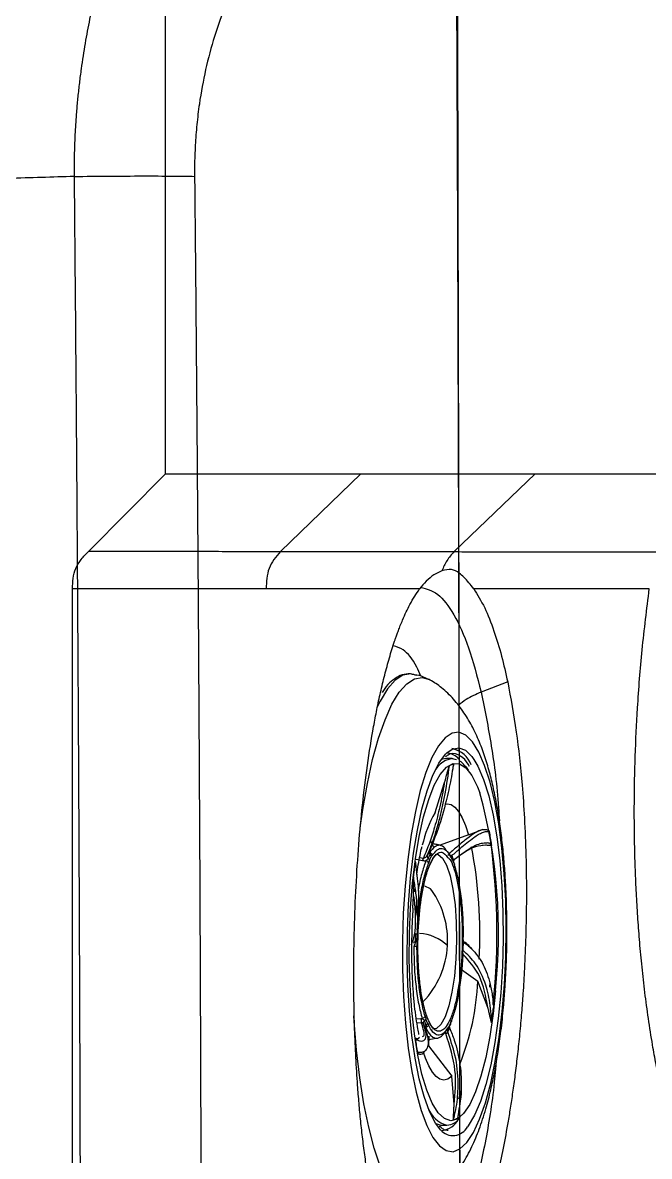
# Model space of a CAD drawing. Header units: inches. Extents: x 2 to 87, y 6 to 129.
# Drawn here: x 9.106 to 11.448, y 42.189 to 46.425 of the extents above; entities that cross this region are included whole.
import ezdxf

# ---------------------------------------------------------------- set-up
doc = ezdxf.new("R2010")
doc.units = ezdxf.units.IN
doc.header["$MEASUREMENT"] = 0
doc.layers.add('1', color=4, linetype='Continuous')

# ---------------------------------------------------------------- blocks, each defined once
blk = doc.blocks.new('2020 HS PILLOW')
at = {"layer": '1', "color": 2}
for points, knots in [([(5.8034, -0.0127), (5.5758, -0.0117), (5.1207, -0.0097), (4.4379, -0.0073), (3.7551, -0.0052), (3.0724, -0.0034), (2.3896, -0.0021), (1.7069, -0.001), (1.0241, -0.0003), (0.3414, 0), (-0.3414, 0), (-1.0241, -0.0003), (-1.7069, -0.001), (-2.3896, -0.0021), (-3.0724, -0.0034), (-3.7551, -0.0052), (-4.4379, -0.0073), (-5.1207, -0.0097), (-5.5758, -0.0117), (-5.8034, -0.0127)], [0, 0, 0, 0, 0.058824, 0.117648, 0.176472, 0.235295, 0.294119, 0.352942, 0.411765, 0.470588, 0.529412, 0.588235, 0.647058, 0.705881, 0.764705, 0.823528, 0.882352, 0.941176, 1, 1, 1, 1]), ([(5.8027, -0.0093), (4.0523, -0.005), (0.1838, 0.0045), (-3.6846, -0.0044), (-5.8027, -0.0093)], [0, 0, 0, 0, 0.452479, 1, 1, 1, 1]), ([(-6.0368, -0.7096), (-6.0328, -0.7129), (-6.0248, -0.7196), (-6.0123, -0.7295), (-5.9996, -0.7392), (-5.9866, -0.7488), (-5.9733, -0.7582), (-5.9597, -0.7675), (-5.9458, -0.7766), (-5.9315, -0.7856), (-5.917, -0.7945), (-5.9022, -0.8032), (-5.8871, -0.8118), (-5.8717, -0.8202), (-5.8277, -0.8433), (-5.7511, -0.8785), (-5.6348, -0.9199), (-5.5113, -0.9529), (-5.412, -0.9712), (-5.3425, -0.9804), (-5.304, -0.9847), (-5.2654, -0.9881), (-5.2268, -0.9906), (-5.1881, -0.9923), (-5.1493, -0.9932), (-5.1234, -0.993), (-5.1105, -0.9929)], [0, 0, 0, 0, 0.019849, 0.039658, 0.059434, 0.079184, 0.098913, 0.118627, 0.138334, 0.158039, 0.177748, 0.197468, 0.217205, 0.236965, 0.256754, 0.383221, 0.508368, 0.63284, 0.755204, 0.790767, 0.826041, 0.861081, 0.895941, 0.930676, 0.965344, 1, 1, 1, 1]), ([(-5.1105, -0.9929), (-5.0125, -0.992), (-4.8162, -0.9901), (-4.5213, -0.9874), (-4.2256, -0.9849), (-3.929, -0.9826), (-3.6317, -0.9804), (-3.3335, -0.9784), (-3.0345, -0.9766), (-2.7347, -0.9749), (-2.4341, -0.9734), (-2.1327, -0.9721), (-1.8304, -0.9709), (-1.5274, -0.9699), (-1.2235, -0.9691), (-0.9188, -0.9685), (-0.6132, -0.968), (-0.3069, -0.9677), (0.0908, -0.9676), (0.5785, -0.9679), (1.1551, -0.9689), (1.7288, -0.9705), (2.2996, -0.9727), (2.8674, -0.9755), (3.4323, -0.979), (3.9943, -0.983), (4.5534, -0.9876), (4.9251, -0.9912), (5.1105, -0.9929)], [0, 0, 0, 0, 0.028776, 0.057631, 0.086566, 0.11558, 0.144673, 0.173846, 0.203098, 0.232429, 0.26184, 0.291331, 0.320902, 0.350552, 0.380282, 0.410091, 0.439981, 0.46995, 0.5, 0.556693, 0.613101, 0.669223, 0.725062, 0.780616, 0.835887, 0.890874, 0.945579, 1, 1, 1, 1]), ([(-5.1101, -1.4421), (-5.1106, -1.4005), (-5.1111, -1.3571), (-5.1117, -1.2706), (-5.1118, -1.2277), (-5.1119, -1.1472), (-5.1118, -1.1098), (-5.1113, -1.0441), (-5.111, -1.0158), (-5.1105, -0.9929)], [0, 0, 0, 0, 0.25, 0.25, 0.5, 0.5, 0.75, 0.75, 1, 1, 1, 1]), ([(-5.1101, -1.442), (-5.118, -1.4421), (-5.1338, -1.4422), (-5.1576, -1.4422), (-5.1816, -1.4419), (-5.2059, -1.4413), (-5.2304, -1.4405), (-5.2552, -1.4395), (-5.2801, -1.4383), (-5.3053, -1.4367), (-5.3306, -1.435), (-5.3561, -1.433), (-5.3819, -1.4308), (-5.4077, -1.4283), (-5.4337, -1.4255), (-5.4598, -1.4225), (-5.4861, -1.4193), (-5.5358, -1.4127), (-5.6072, -1.4018), (-5.6976, -1.3846), (-5.7829, -1.365), (-5.848, -1.3469), (-5.8957, -1.332), (-5.9282, -1.3211), (-5.9607, -1.3096), (-5.9932, -1.2974), (-6.0255, -1.2845), (-6.0576, -1.2709), (-6.0895, -1.2566), (-6.121, -1.2416), (-6.1522, -1.2259), (-6.1828, -1.2095), (-6.2129, -1.1925), (-6.2423, -1.1747), (-6.271, -1.1563), (-6.299, -1.1372), (-6.326, -1.1173), (-6.3522, -1.0969), (-6.3687, -1.0828), (-6.3769, -1.0757)], [0, 0, 0, 0, 0.015046, 0.030262, 0.045649, 0.061207, 0.076938, 0.092841, 0.108917, 0.125166, 0.141587, 0.158181, 0.174947, 0.191885, 0.208994, 0.226272, 0.243719, 0.261334, 0.325871, 0.38892, 0.450368, 0.510128, 0.535099, 0.560601, 0.586626, 0.613167, 0.640216, 0.667762, 0.695796, 0.724306, 0.75328, 0.782703, 0.812563, 0.842844, 0.873531, 0.904607, 0.936056, 0.967859, 1, 1, 1, 1]), ([(5.1101, -1.4421), (5.0128, -1.4412), (4.8181, -1.4394), (4.5261, -1.4369), (4.2341, -1.4345), (3.9421, -1.4324), (3.6501, -1.4303), (3.3581, -1.4285), (3.0661, -1.4267), (2.7741, -1.4252), (2.4821, -1.4238), (2.1901, -1.4225), (1.8981, -1.4214), (1.606, -1.4205), (1.314, -1.4197), (1.022, -1.4191), (0.73, -1.4186), (0.438, -1.4183), (0.146, -1.4182), (-0.146, -1.4182), (-0.438, -1.4183), (-0.73, -1.4186), (-1.022, -1.4191), (-1.314, -1.4197), (-1.606, -1.4205), (-1.8981, -1.4214), (-2.1901, -1.4225), (-2.4821, -1.4238), (-2.7741, -1.4252), (-3.0661, -1.4267), (-3.3581, -1.4285), (-3.6501, -1.4303), (-3.9421, -1.4324), (-4.2341, -1.4345), (-4.5261, -1.4369), (-4.8181, -1.4394), (-5.0128, -1.4412), (-5.1101, -1.4421)], [0, 0, 0, 0, 0.028576, 0.05715, 0.085725, 0.114298, 0.142871, 0.171443, 0.200015, 0.228587, 0.257158, 0.285728, 0.314298, 0.342868, 0.371438, 0.400008, 0.428577, 0.457146, 0.485715, 0.514285, 0.542854, 0.571423, 0.599992, 0.628562, 0.657132, 0.685702, 0.714272, 0.742842, 0.771413, 0.799985, 0.828557, 0.857129, 0.885702, 0.914275, 0.94285, 0.971424, 1, 1, 1, 1]), ([(-5.1101, -1.4421), (-5.1088, -1.4831), (-5.1062, -1.5652), (-5.1025, -1.6883), (-5.0991, -1.8115), (-5.0958, -1.9347), (-5.0928, -2.0579), (-5.0899, -2.1812), (-5.0873, -2.3045), (-5.0849, -2.4279), (-5.0826, -2.5513), (-5.0806, -2.6747), (-5.0788, -2.7982), (-5.0772, -2.9217), (-5.0759, -3.0452), (-5.0747, -3.1687), (-5.0737, -3.2923), (-5.073, -3.4159), (-5.0724, -3.5395), (-5.0721, -3.6631), (-5.072, -3.7867), (-5.0721, -3.9103), (-5.0724, -4.034), (-5.0729, -4.1577), (-5.0736, -4.2813), (-5.0745, -4.405), (-5.0756, -4.5287), (-5.0765, -4.6111), (-5.077, -4.6524)], [0, 0, 0, 0, 0.038206, 0.076434, 0.114683, 0.152953, 0.191244, 0.229555, 0.267888, 0.306241, 0.344615, 0.383009, 0.421424, 0.459859, 0.498313, 0.536788, 0.575283, 0.613797, 0.652331, 0.690885, 0.729458, 0.76805, 0.806661, 0.845291, 0.883941, 0.922608, 0.961295, 1, 1, 1, 1])]:
    blk.add_open_spline(points, degree=3, knots=knots, dxfattribs=at)
blk = doc.blocks.new('2026 STRIDE')
at = {"layer": '1', "color": 3}
for p, q in [((7.3076, 23.6297), (7.3076, 27.7681)), ((7.0205, 23.3408), (7.3076, 23.6297)), ((7.3076, 23.6297), (7.3398, 23.6297)), ((7.3398, 23.6297), (7.341, 23.6297)), ((7.7363, 23.3397), (8.0375, 23.6297)), ((8.6894, 23.6297), (8.386, 23.3388)), ((6.9581, 16.0595), (6.9599, 23.1998)), ((8.5862, 22.8519), (8.4871, 22.8138)), ((8.377, 22.585), (8.3807, 22.5851)), ((8.3781, 22.5655), (8.358, 22.5658)), ((8.388, 22.5623), (8.378, 22.5655)), ((8.3781, 22.5655), (8.3949, 22.5618)), ((8.3151, 22.3638), (8.3493, 22.4724)), ((8.44, 22.28), (8.4915, 22.3)), ((8.309, 22.2363), (8.2995, 22.2569)), ((8.44, 22.28), (8.3342, 22.2421)), ((8.5036, 22.2423), (8.4909, 22.2409)), ((8.2851, 22.2008), (8.2833, 22.1999)), ((8.2902, 22.2153), (8.2946, 22.2137)), ((8.294, 22.1855), (8.3006, 22.1992)), ((8.2946, 22.2138), (8.296, 22.2072)), ((8.3044, 22.203), (8.3006, 22.1992)), ((8.3741, 22.1981), (8.3697, 22.2017)), ((8.2441, 22.1891), (8.268, 22.1849)), ((8.2571, 22.1962), (8.2711, 22.1938)), ((8.294, 22.1855), (8.2906, 22.1745)), ((8.3808, 22.1887), (8.3759, 22.1972)), ((8.3759, 22.1969), (8.3762, 22.1966)), ((8.3809, 22.1854), (8.377, 22.1913)), ((8.3867, 22.1734), (8.3805, 22.1899)), ((8.3809, 22.1854), (8.3869, 22.1696)), ((8.3831, 22.1829), (8.3847, 22.1848)), ((8.3894, 22.1586), (8.3869, 22.1696)), ((8.2316, 22.0062), (8.2346, 22.0528)), ((8.2465, 21.8811), (8.2472, 21.9106)), ((8.2484, 21.9254), (8.2472, 21.9106)), ((8.2353, 21.8813), (8.2339, 21.8762)), ((8.2465, 21.8811), (8.247, 21.8641)), ((8.4197, 21.8514), (8.4204, 21.8809)), ((8.4204, 21.8809), (8.4199, 21.8979)), ((8.4185, 21.8366), (8.4197, 21.8514)), ((8.4141, 21.7769), (8.4743, 21.7343)), ((8.5122, 21.6354), (8.4743, 21.7343)), ((8.5191, 21.7114), (8.5203, 21.7288)), ((8.2443, 21.5933), (8.2617, 21.5944)), ((8.2633, 21.578), (8.2469, 21.577)), ((8.2617, 21.5944), (8.2668, 21.5944)), ((8.27, 21.5766), (8.2705, 21.5794)), ((8.2774, 21.6034), (8.2799, 21.5924)), ((8.2859, 21.5766), (8.2799, 21.5924)), ((8.2859, 21.5766), (8.2898, 21.5706)), ((8.3625, 21.559), (8.3662, 21.5628)), ((8.3654, 21.5578), (8.3723, 21.5722)), ((8.3728, 21.5765), (8.3662, 21.5628)), ((8.3728, 21.5765), (8.3763, 21.5875)), ((8.2506, 21.5184), (8.2549, 21.5206)), ((8.252, 21.52), (8.2565, 21.5251)), ((8.2913, 21.5278), (8.29, 21.4924)), ((8.2903, 21.5156), (8.3266, 21.5216)), ((8.3667, 21.5491), (8.3642, 21.5556)), ((8.29, 21.4924), (8.377, 21.3787)), ((8.3857, 21.2732), (8.377, 21.3787)), ((8.4123, 21.3258), (8.4025, 21.2924)), ((8.3387, 21.1958), (8.3588, 21.1955)), ((8.3639, 21.1759), (8.3609, 21.1758))]:
    blk.add_line(p, q, dxfattribs=at)
at = {"layer": '1', "color": 3, "flags": 128}
for points in [[(8.2271, 22.8813), (8.2238, 22.8817), (8.1944, 22.877), (8.1653, 22.8583), (8.1367, 22.826), (8.1091, 22.7804), (8.0988, 22.7594)], [(8.0346, 22.3066), (8.0444, 22.3751), (8.0616, 22.4727), (8.0814, 22.562), (8.1036, 22.6417), (8.1278, 22.7108), (8.1537, 22.7683), (8.181, 22.8133), (8.2092, 22.8452), (8.238, 22.8637), (8.267, 22.8683), (8.2929, 22.8606)], [(8.2123, 22.189), (8.2024, 22.0902), (8.1958, 21.9876), (8.1926, 21.8832), (8.1928, 21.7786), (8.1965, 21.6759), (8.2036, 21.5769), (8.214, 21.4832), (8.2274, 21.3967), (8.2437, 21.3187), (8.2625, 21.2508), (8.2835, 21.1941), (8.3064, 21.1497), (8.3307, 21.1183), (8.356, 21.1005), (8.3818, 21.0966), (8.4078, 21.1067), (8.4333, 21.1306), (8.458, 21.1679), (8.4814, 21.2179), (8.5032, 21.2797), (8.5228, 21.3522), (8.54, 21.4341), (8.5545, 21.524), (8.566, 21.6203), (8.5742, 21.7212), (8.5792, 21.825), (8.5806, 21.9297), (8.5787, 22.0335), (8.5732, 22.1346), (8.5645, 22.2312), (8.5526, 22.3215), (8.5377, 22.404), (8.5201, 22.477), (8.5001, 22.5395), (8.4781, 22.5901), (8.4545, 22.6282), (8.4296, 22.6528), (8.404, 22.6637), (8.3781, 22.6606), (8.3523, 22.6435), (8.3271, 22.6129), (8.303, 22.5692), (8.2804, 22.5131), (8.2596, 22.4458), (8.2412, 22.3684), (8.2253, 22.2823), (8.2123, 22.189)], [(8.3356, 21.1778), (8.316, 21.2037), (8.2939, 21.2468), (8.2737, 21.3022), (8.2558, 21.3689), (8.2404, 21.4455), (8.228, 21.5306), (8.2187, 21.6225), (8.2127, 21.7194), (8.2102, 21.8194), (8.2112, 21.9206), (8.2157, 22.021), (8.2235, 22.1187), (8.2346, 22.2117), (8.2487, 22.2983), (8.2656, 22.3768), (8.2848, 22.4456), (8.3062, 22.5033), (8.3291, 22.549), (8.3532, 22.5816), (8.3593, 22.5875)], [(8.3593, 22.5875), (8.3781, 22.6006), (8.4032, 22.6056), (8.428, 22.5964), (8.452, 22.5733), (8.46, 22.5623)], [(8.378, 22.6046), (8.3822, 22.6038), (8.3983, 22.5972)], [(8.5402, 21.6974), (8.5316, 21.6134), (8.5193, 21.5271), (8.504, 21.4483), (8.4862, 21.3787), (8.4662, 21.3197), (8.4444, 21.2728), (8.4213, 21.2388), (8.3975, 21.2184), (8.3733, 21.2122), (8.3494, 21.2202), (8.3262, 21.2422), (8.3042, 21.2779), (8.2839, 21.3264), (8.2657, 21.3867), (8.2501, 21.4575), (8.2373, 21.5374), (8.2276, 21.6245), (8.2212, 21.7171), (8.2183, 21.8132), (8.2189, 21.9107), (8.2231, 22.0076), (8.2306, 22.1017), (8.2415, 22.1911), (8.2553, 22.2739), (8.2719, 22.3483), (8.2909, 22.4128), (8.3118, 22.4659), (8.3343, 22.5065), (8.3578, 22.5337), (8.3819, 22.5471), (8.406, 22.5462), (8.4296, 22.5311), (8.4523, 22.5022), (8.4735, 22.46), (8.4823, 22.4373)], [(8.358, 22.5658), (8.343, 22.5633), (8.3365, 22.5606)], [(8.46, 22.5623), (8.4749, 22.5367), (8.4961, 22.4873), (8.5152, 22.4261), (8.5319, 22.3543), (8.5459, 22.2733), (8.5568, 22.1846), (8.5644, 22.09), (8.5686, 21.9913), (8.5694, 21.8904), (8.5667, 21.7894), (8.5605, 21.6901), (8.551, 21.5945)], [(8.3508, 22.3955), (8.3599, 22.397), (8.3745, 22.3939), (8.3889, 22.3839), (8.4029, 22.3673), (8.4161, 22.3442), (8.4286, 22.315), (8.44, 22.28)], [(8.3151, 22.2082), (8.326, 22.2072), (8.3424, 22.1939), (8.3576, 22.1669), (8.3709, 22.1275), (8.3817, 22.0773), (8.3896, 22.0186), (8.3942, 21.9538), (8.3953, 21.8859), (8.3929, 21.8177), (8.387, 21.7524), (8.378, 21.6927), (8.3662, 21.6412), (8.3521, 21.6002), (8.3363, 21.5715), (8.3196, 21.5563), (8.3057, 21.5545)], [(8.3031, 22.073), (8.2971, 22.0787), (8.276, 22.089)], [(8.2664, 20.9034), (8.2458, 20.8966), (8.217, 20.8989), (8.1886, 20.915), (8.161, 20.9447), (8.1347, 20.9875), (8.1099, 21.0429), (8.0872, 21.11), (8.0667, 21.188), (8.0488, 21.2758), (8.0336, 21.372), (8.0215, 21.4754), (8.0126, 21.5846), (8.0114, 21.6047)], [(8.551, 21.5945), (8.5384, 21.5044), (8.5229, 21.4217), (8.5047, 21.3479), (8.4844, 21.2845), (8.4622, 21.2327), (8.4386, 21.1934), (8.4359, 21.1898)], [(8.2796, 21.5605), (8.2882, 21.5445), (8.2973, 21.5325), (8.3067, 21.5246), (8.3163, 21.5209), (8.325, 21.5212)], [(8.377, 21.3787), (8.3624, 21.3682), (8.3476, 21.3644), (8.333, 21.3675), (8.3186, 21.3775), (8.3047, 21.3941), (8.2914, 21.4172), (8.279, 21.4464), (8.2718, 21.4673)], [(8.3174, 21.2016), (8.3367, 21.1959), (8.3387, 21.1958)]]:
    blk.add_lwpolyline(points, dxfattribs=at)
at = {"layer": '1', "color": 3}
for centre, radius, start, end in [((8.3571, 22.5243), 0.0613, 40.3595, 85.3432), ((8.3662, 22.502), 0.0844, 23.6991, 80.0798), ((8.3638, 22.5109), 0.0916, 20.2944, 79.2539), ((8.3926, 22.476), 0.0906, 99.2171, 162.3276), ((8.3947, 22.4946), 0.0513, 102.8146, 120.8909), ((6.56, 21.9147), 1.992, 353.739, 15.2094), ((8.678, 22.1511), 0.4207, 149.6212, 167.6053), ((5.9797, 21.9122), 2.5662, 354.0715, 8.619), ((7.0437, 22.0249), 1.4985, 8.3898, 10.2911), ((8.4735, 22.1209), 0.2052, 151.7937, 156.2905), ((8.4711, 22.1133), 0.1987, 151.7937, 156.2905), ((8.1164, 22.0954), 0.2826, 18.8003, 22.4316), ((6.7708, 21.911), 1.7114, 356.8026, 10.9568), ((10.3034, 21.8957), 2.0825, 172.1154, 173.6419), ((8.0317, 21.8852), 0.33, 356.7741, 34.6745), ((9.6939, 21.8618), 1.4536, 178.0464, 179.2392), ((8.2453, 21.7439), 0.1688, 46.6466, 86.278), ((8.0317, 21.8852), 0.33, 316.3035, 356.7741), ((7.5483, 21.772), 0.9268, 337.8936, 357.6683), ((6.4634, 21.8649), 2.0825, 352.1154, 353.6421), ((8.5382, 21.6667), 0.2826, 198.7996, 202.4319), ((8.5338, 21.6734), 0.2737, 198.7996, 202.4319), ((8.3088, 21.5685), 0.05, 288.9594, 336.4164), ((8.1812, 21.6413), 0.2052, 331.7938, 336.2904), ((8.205, 21.6401), 0.1797, 331.683, 333.7957), ((9.7232, 21.7357), 1.4985, 188.3898, 190.2909), ((8.3862, 21.2959), 0.104, 200.5039, 254.718), ((8.3555, 21.2581), 0.0627, 272.9504, 327.1556), ((8.3816, 21.2181), 0.0612, 221.1469, 332.472), ((8.3308, 21.2568), 0.0815, 278.009, 331.2374), ((8.3722, 21.266), 0.0513, 282.8146, 300.8909)]:
    blk.add_arc(centre, radius, start, end, dxfattribs=at)
for points, knots in [([(7.341, 23.6297), (7.4275, 23.6297), (7.6007, 23.6297), (7.8225, 23.6297), (7.9659, 23.6297), (8.0375, 23.6297)], [0, 0, 0, 0, 0.333302, 0.666661, 1, 1, 1, 1]), ([(8.0375, 23.6297), (8.1048, 23.6297), (8.2394, 23.6297), (8.4516, 23.6297), (8.6101, 23.6297), (8.6894, 23.6297)], [0, 0, 0, 0, 0.333331, 0.666662, 1, 1, 1, 1]), ([(8.6894, 23.6297), (8.7569, 23.6297), (8.8918, 23.6297), (9.1163, 23.6297), (9.2837, 23.6297), (9.3674, 23.6297)], [0, 0, 0, 0, 0.333334, 0.666671, 1, 1, 1, 1]), ([(6.9599, 23.1998), (6.9599, 23.2129), (6.9599, 23.2389), (6.9698, 23.2777), (6.9917, 23.3118), (7.0106, 23.3309), (7.0205, 23.3408)], [0, 0, 0, 0, 0.240874, 0.479137, 0.729913, 1, 1, 1, 1]), ([(7.0205, 23.3408), (7.1113, 23.3406), (7.2928, 23.3404), (7.5204, 23.34), (7.6643, 23.3398), (7.7363, 23.3397)], [0, 0, 0, 0, 0.333322, 0.666658, 1, 1, 1, 1]), ([(7.7363, 23.3397), (7.7197, 23.3194), (7.6866, 23.2789), (7.6842, 23.2262), (7.683, 23.1998)], [0, 0, 0, 0, 0.4999876, 1, 1, 1, 1]), ([(7.7363, 23.3397), (7.8039, 23.3395), (7.939, 23.3393), (8.1498, 23.339), (8.3073, 23.3389), (8.386, 23.3388)], [0, 0, 0, 0, 0.333336, 0.66667, 1, 1, 1, 1]), ([(8.386, 23.3388), (8.3763, 23.328), (8.3573, 23.3066), (8.346, 23.2801), (8.3403, 23.2671)], [0, 0, 0, 0, 0.506822, 1, 1, 1, 1]), ([(8.386, 23.3388), (8.4622, 23.3387), (8.6145, 23.3386), (8.8723, 23.3384), (9.0685, 23.3383), (9.1665, 23.3382)], [0, 0, 0, 0, 0.333337, 0.66667, 1, 1, 1, 1]), ([(8.3403, 23.2671), (8.3304, 23.2627), (8.3104, 23.2537), (8.2817, 23.2305), (8.2651, 23.2098), (8.2571, 23.1999)], [0, 0, 0, 0, 0.338153, 0.683707, 1, 1, 1, 1]), ([(8.4591, 23.2), (8.453, 23.2079), (8.4405, 23.2244), (8.4226, 23.2439), (8.4017, 23.2627), (8.3768, 23.2754), (8.3525, 23.2699), (8.3403, 23.2671)], [0, 0, 0, 0, 0.150604, 0.313914, 0.474862, 0.736688, 1, 1, 1, 1]), ([(7.683, 23.1998), (7.6105, 23.1998), (7.4655, 23.1998), (7.2359, 23.1998), (7.0519, 23.1998), (6.9599, 23.1998)], [0, 0, 0, 0, 0.333342, 0.666678, 1, 1, 1, 1]), ([(8.2571, 23.1999), (8.1556, 23.1999), (7.9528, 23.1999), (7.7729, 23.1999), (7.683, 23.1998)], [0, 0, 0, 0, 0.499994, 1, 1, 1, 1]), ([(8.5862, 22.8519), (8.5976, 22.7913), (8.6197, 22.6738), (8.6385, 22.4966), (8.6494, 22.3397), (8.6551, 22.1985), (8.6568, 22.0499), (8.6544, 21.9085), (8.6495, 21.7889), (8.6439, 21.6945), (8.6377, 21.6129), (8.631, 21.5376), (8.6231, 21.4621), (8.6147, 21.3919), (8.606, 21.327), (8.5971, 21.2671), (8.5852, 21.194), (8.5697, 21.1096), (8.5499, 21.0167), (8.5292, 20.9326), (8.5061, 20.851), (8.4804, 20.7732), (8.452, 20.7012), (8.4228, 20.6409), (8.3913, 20.5891), (8.3574, 20.5483), (8.3208, 20.5219), (8.289, 20.5147), (8.2619, 20.5197), (8.2394, 20.5312), (8.2162, 20.5514), (8.198, 20.5745), (8.1842, 20.5961), (8.1741, 20.6137), (8.1623, 20.6371), (8.1489, 20.6675), (8.1341, 20.7063), (8.1188, 20.7534), (8.1041, 20.806), (8.0911, 20.8602), (8.08, 20.9129), (8.0706, 20.9629), (8.0616, 21.0167), (8.0528, 21.0759), (8.0443, 21.1424), (8.0368, 21.2095), (8.0305, 21.2767), (8.0242, 21.3559), (8.0184, 21.4483), (8.0138, 21.5548), (8.0112, 21.6622), (8.0104, 21.787), (8.0124, 21.9295), (8.0188, 22.0885), (8.029, 22.2436), (8.0431, 22.3951), (8.0615, 22.5435), (8.0802, 22.661), (8.0972, 22.7503), (8.111, 22.8147), (8.1266, 22.8795), (8.1441, 22.9437), (8.1579, 22.9878), (8.1674, 23.0154), (8.1721, 23.0288), (8.1781, 23.045), (8.1852, 23.0636), (8.1993, 23.0979), (8.2229, 23.1489), (8.2448, 23.1816), (8.2571, 23.1999)], [0, 0, 0, 0, 0.033923, 0.065826, 0.084522, 0.105119, 0.127565, 0.147854, 0.164617, 0.177932, 0.187857, 0.199504, 0.210562, 0.221041, 0.230948, 0.240289, 0.249072, 0.265975, 0.28236, 0.298239, 0.313623, 0.332444, 0.351079, 0.369541, 0.387839, 0.409493, 0.431694, 0.454455, 0.467959, 0.482267, 0.497383, 0.51331, 0.518955, 0.526028, 0.534531, 0.544466, 0.555834, 0.56864, 0.581624, 0.593527, 0.604348, 0.614083, 0.62273, 0.63441, 0.64576, 0.656778, 0.667463, 0.677816, 0.693558, 0.709117, 0.724492, 0.739684, 0.762024, 0.78438, 0.806756, 0.828539, 0.851455, 0.875522, 0.886653, 0.898546, 0.911206, 0.924642, 0.938861, 0.941387, 0.944704, 0.948812, 0.953715, 0.959415, 0.977171, 1, 1, 1, 1]), ([(8.2611, 23.2053), (8.2825, 23.2001), (8.3252, 23.1896), (8.3858, 23.1094), (8.4416, 22.9881), (8.472, 22.8719), (8.4871, 22.8138)], [0, 0, 0, 0, 0.25, 0.5, 0.75, 1, 1, 1, 1]), ([(9.1157, 23.2001), (8.9955, 23.2), (8.7552, 23.2), (8.5578, 23.2), (8.4591, 23.2)], [0, 0, 0, 0, 0.499995, 1, 1, 1, 1]), ([(8.4591, 23.2), (8.473, 23.1779), (8.4997, 23.1356), (8.5344, 23.0475), (8.5632, 22.9541), (8.5788, 22.8846), (8.5862, 22.8519)], [0, 0, 0, 0, 0.287622, 0.550631, 0.788328, 1, 1, 1, 1]), ([(11.0108, 23.1993), (11.0116, 23.1687), (11.0133, 23.1072), (11.0136, 23.0133), (11.0122, 22.9177), (11.0088, 22.8203), (11.0034, 22.7215), (10.9965, 22.6275), (10.9882, 22.5382), (10.979, 22.4532), (10.968, 22.3661), (10.9552, 22.2771), (10.943, 22.2015), (10.9319, 22.1391), (10.9227, 22.0898), (10.9127, 22.0388), (10.9017, 21.9863), (10.8898, 21.9323), (10.8769, 21.877), (10.8643, 21.826), (10.8513, 21.7756), (10.8369, 21.722), (10.8182, 21.6564), (10.7949, 21.5797), (10.7647, 21.4871), (10.7293, 21.3877), (10.691, 21.2896), (10.6507, 21.1947), (10.608, 21.1023), (10.5623, 21.0123), (10.5223, 20.9402), (10.4881, 20.8828), (10.4594, 20.8373), (10.4308, 20.7944), (10.4024, 20.7542), (10.3742, 20.7165), (10.3108, 20.6367), (10.2496, 20.5726), (10.1918, 20.5228), (10.1741, 20.5083), (10.1566, 20.4947), (10.1391, 20.4818), (10.1217, 20.4697), (10.094, 20.4516), (10.0559, 20.4295), (10.0076, 20.407), (9.9597, 20.3901), (9.9173, 20.38), (9.8801, 20.3747), (9.848, 20.3727), (9.8161, 20.3733), (9.7844, 20.3765), (9.7529, 20.3825), (9.7217, 20.3911), (9.6903, 20.4026), (9.6588, 20.4171), (9.6269, 20.435), (9.5951, 20.4563), (9.5634, 20.4811), (9.5319, 20.5096), (9.5006, 20.5418), (9.4696, 20.578), (9.4411, 20.6153), (9.4149, 20.6535), (9.3905, 20.6924), (9.3657, 20.7355), (9.3407, 20.7832), (9.3157, 20.8359), (9.2898, 20.8957), (9.2625, 20.9659), (9.2369, 21.04), (9.214, 21.1142), (9.1936, 21.1871), (9.1742, 21.2643), (9.1563, 21.344), (9.141, 21.4206), (9.1262, 21.5032), (9.1121, 21.5927), (9.099, 21.6899), (9.0883, 21.7849), (9.0797, 21.8762), (9.0729, 21.9648), (9.0676, 22.0515), (9.0636, 22.1383), (9.061, 22.225), (9.0596, 22.3115), (9.0594, 22.4274), (9.0622, 22.5752), (9.0715, 22.767), (9.0878, 22.9772), (9.1062, 23.1241), (9.1157, 23.2001)], [0, 0, 0, 0, 0.011168, 0.022498, 0.033986, 0.04563, 0.057429, 0.069378, 0.079271, 0.089462, 0.099947, 0.110722, 0.121785, 0.127642, 0.133743, 0.140086, 0.146669, 0.15349, 0.160548, 0.167841, 0.173182, 0.180228, 0.188965, 0.199378, 0.211448, 0.227463, 0.242039, 0.255197, 0.271464, 0.286831, 0.301314, 0.310494, 0.319505, 0.328349, 0.337028, 0.345543, 0.353896, 0.393897, 0.39901, 0.404094, 0.409149, 0.414175, 0.419173, 0.424142, 0.438103, 0.451992, 0.465812, 0.479567, 0.488997, 0.498457, 0.507949, 0.517474, 0.527033, 0.536626, 0.546256, 0.556312, 0.566543, 0.57695, 0.587536, 0.598301, 0.609247, 0.620376, 0.631689, 0.640799, 0.650347, 0.660335, 0.670764, 0.681637, 0.692955, 0.705898, 0.720656, 0.731879, 0.743078, 0.755791, 0.767696, 0.778789, 0.789067, 0.802657, 0.815663, 0.828083, 0.839912, 0.850831, 0.861637, 0.872331, 0.882912, 0.893379, 0.903732, 0.924773, 0.94633, 0.972257, 1, 1, 1, 1]), ([(8.2611, 22.8735), (8.2561, 22.8852), (8.236, 22.9326), (8.2009, 22.9742), (8.1706, 22.9832), (8.1581, 22.9869)], [0, 0, 0, 0, 0.161516, 0.654741, 1, 1, 1, 1]), ([(8.246, 22.8755), (8.2425, 22.8771), (8.23, 22.8827), (8.2061, 22.8828), (8.1772, 22.8741), (8.1507, 22.855), (8.1306, 22.8345), (8.1197, 22.8179), (8.1164, 22.8128)], [0, 0, 0, 0, 0.078566, 0.28007, 0.491118, 0.703701, 0.909344, 1, 1, 1, 1]), ([(8.2961, 22.858), (8.2856, 22.8637), (8.2647, 22.8748), (8.2401, 22.8785), (8.2279, 22.8803)], [0, 0, 0, 0, 0.508369, 1, 1, 1, 1]), ([(8.583, 21.8775), (8.5832, 21.9129), (8.5835, 21.9626), (8.5816, 22.0349), (8.5791, 22.0951), (8.5745, 22.1649), (8.5681, 22.2351), (8.5597, 22.3051), (8.5493, 22.3732), (8.537, 22.4384), (8.5223, 22.5013), (8.505, 22.5617), (8.4837, 22.6217), (8.4576, 22.6799), (8.4247, 22.7364), (8.3855, 22.7878), (8.3415, 22.8302), (8.3088, 22.8525), (8.2918, 22.8611), (8.2895, 22.8623)], [0, 0, 0, 0, 0.082843, 0.11601, 0.170719, 0.226708, 0.286002, 0.346981, 0.409029, 0.471678, 0.534798, 0.600977, 0.66796, 0.740965, 0.808697, 0.873688, 0.936121, 0.991217, 1, 1, 1, 1]), ([(8.4871, 22.8138), (8.4676, 22.8054), (8.4357, 22.7918), (8.4114, 22.7715), (8.402, 22.7637)], [0, 0, 0, 0, 0.612608, 1, 1, 1, 1]), ([(8.4871, 22.8138), (8.5003, 22.7485), (8.5266, 22.618), (8.5484, 22.4498), (8.554, 22.3499), (8.555, 22.3333)], [0, 0, 0, 0, 0.454764, 0.909528, 1, 1, 1, 1]), ([(8.3537, 22.572), (8.3573, 22.575), (8.3653, 22.5816), (8.3731, 22.5849), (8.3774, 22.5845), (8.3785, 22.5844)], [0, 0, 0, 0, 0.3729214, 0.8304775, 1, 1, 1, 1]), ([(8.2856, 22.2034), (8.2918, 22.2184), (8.3036, 22.2472), (8.319, 22.2938), (8.3321, 22.3403), (8.3435, 22.388), (8.3573, 22.4557), (8.3638, 22.5044), (8.3684, 22.5386)], [0, 0, 0, 0, 0.135552, 0.260798, 0.405842, 0.535564, 0.673856, 1, 1, 1, 1]), ([(8.3833, 22.5446), (8.3832, 22.5439), (8.383, 22.542), (8.3821, 22.5364), (8.3794, 22.5187), (8.372, 22.4765), (8.3559, 22.4025), (8.3303, 22.3091), (8.3044, 22.2463), (8.2927, 22.2178)], [0, 0, 0, 0, 0.007325, 0.019566, 0.058651, 0.192116, 0.441769, 0.746986, 1, 1, 1, 1]), ([(8.3493, 22.4724), (8.3506, 22.4771), (8.3541, 22.4896), (8.3587, 22.5067), (8.3628, 22.5215), (8.3653, 22.5301), (8.3668, 22.5349), (8.3677, 22.5373), (8.3681, 22.5383), (8.3683, 22.5385), (8.3684, 22.5386)], [0, 0, 0, 0, 0.191797, 0.519572, 0.729704, 0.856737, 0.930022, 0.970712, 0.992634, 1, 1, 1, 1]), ([(8.3833, 22.5446), (8.3834, 22.5446), (8.3834, 22.5446), (8.3835, 22.5444), (8.3836, 22.5442), (8.3836, 22.5438), (8.3835, 22.5428), (8.383, 22.5392), (8.3823, 22.5361), (8.3817, 22.5336)], [0, 0, 0, 0, 0.029612, 0.059515, 0.086586, 0.116173, 0.166761, 0.324746, 1, 1, 1, 1]), ([(8.4247, 22.5397), (8.4192, 22.5465), (8.4122, 22.555), (8.4048, 22.5569), (8.4033, 22.5573)], [0, 0, 0, 0, 0.790966, 1, 1, 1, 1]), ([(8.4396, 22.5226), (8.4381, 22.5251), (8.4334, 22.5332), (8.4283, 22.5371), (8.4247, 22.5397)], [0, 0, 0, 0, 0.309245, 1, 1, 1, 1]), ([(8.3493, 22.4724), (8.3441, 22.4436), (8.3346, 22.3905), (8.315, 22.3145), (8.2946, 22.2499), (8.2789, 22.2123), (8.2711, 22.1938)], [0, 0, 0, 0, 0.317509, 0.583481, 0.794833, 1, 1, 1, 1]), ([(8.4915, 22.3), (8.4832, 22.2969), (8.467, 22.2909), (8.4353, 22.268), (8.4024, 22.2406), (8.3779, 22.2195), (8.3667, 22.2098)], [0, 0, 0, 0, 0.288261, 0.560154, 0.797608, 1, 1, 1, 1]), ([(8.3777, 22.2033), (8.3883, 22.2125), (8.4082, 22.2297), (8.4354, 22.2526), (8.4577, 22.2698), (8.477, 22.2824), (8.4904, 22.2894), (8.4972, 22.2909), (8.4994, 22.2914)], [0, 0, 0, 0, 0.196601, 0.368236, 0.579112, 0.732863, 0.910198, 1, 1, 1, 1]), ([(8.4915, 22.3), (8.4934, 22.3002), (8.4986, 22.301), (8.5054, 22.3006), (8.5112, 22.2989), (8.5145, 22.297), (8.5164, 22.2955), (8.5174, 22.2942), (8.5179, 22.2933), (8.518, 22.2927), (8.518, 22.2926)], [0, 0, 0, 0, 0.191801, 0.519634, 0.729787, 0.856818, 0.93009, 0.970764, 0.992671, 1, 1, 1, 1]), ([(8.4994, 22.2914), (8.5018, 22.2922), (8.5091, 22.2944), (8.5144, 22.2933), (8.518, 22.2926)], [0, 0, 0, 0, 0.31611, 1, 1, 1, 1]), ([(8.3329, 22.2414), (8.3264, 22.2409), (8.3134, 22.2401), (8.3009, 22.2225), (8.2946, 22.2137)], [0, 0, 0, 0, 0.5, 1, 1, 1, 1]), ([(8.3368, 22.2405), (8.3307, 22.2421), (8.3199, 22.2449), (8.3089, 22.2464), (8.3041, 22.247)], [0, 0, 0, 0, 0.565024, 1, 1, 1, 1]), ([(8.3588, 22.219), (8.3565, 22.2228), (8.3484, 22.2369), (8.3394, 22.2395), (8.3329, 22.2414)], [0, 0, 0, 0, 0.2779703, 1, 1, 1, 1]), ([(8.5028, 22.2492), (8.4961, 22.249), (8.4785, 22.2483), (8.4396, 22.2267), (8.4013, 22.199), (8.384, 22.1865)], [0, 0, 0, 0, 0.2484379, 0.6593605, 1, 1, 1, 1]), ([(8.5261, 22.2435), (8.5259, 22.2436), (8.5255, 22.244), (8.5241, 22.245), (8.5194, 22.2478), (8.5132, 22.2512), (8.5053, 22.2497), (8.5028, 22.2492)], [0, 0, 0, 0, 0.028475, 0.07606, 0.227999, 0.746838, 1, 1, 1, 1]), ([(8.5261, 22.2435), (8.5261, 22.2434), (8.5261, 22.2432), (8.5261, 22.2428), (8.5261, 22.2425), (8.526, 22.2421), (8.5257, 22.2415), (8.5245, 22.2404), (8.5194, 22.2399), (8.5124, 22.241), (8.5058, 22.242), (8.5036, 22.2423)], [0, 0, 0, 0, 0.0055006, 0.0110552, 0.016084, 0.0215799, 0.030977, 0.0603237, 0.1952739, 0.7306037, 1, 1, 1, 1]), ([(8.2465, 22.133), (8.2483, 22.1451), (8.2521, 22.171), (8.2584, 22.204), (8.2635, 22.227), (8.2657, 22.2354), (8.2662, 22.2371)], [0, 0, 0, 0, 0.283781, 0.609171, 0.923528, 1, 1, 1, 1]), ([(8.2711, 22.1938), (8.2718, 22.1938), (8.2733, 22.1939), (8.2763, 22.1948), (8.2799, 22.1967), (8.2835, 22.1997), (8.2849, 22.2022), (8.2856, 22.2034)], [0, 0, 0, 0, 0.111469, 0.230184, 0.482261, 0.743373, 1, 1, 1, 1]), ([(8.296, 22.2072), (8.2951, 22.208), (8.2935, 22.2095), (8.2922, 22.2125), (8.2919, 22.2154), (8.2924, 22.2171), (8.2927, 22.2178)], [0, 0, 0, 0, 0.2666888, 0.5311147, 0.7787535, 1, 1, 1, 1]), ([(8.3032, 22.1848), (8.3039, 22.1862), (8.307, 22.1923), (8.3121, 22.199), (8.3182, 22.2059), (8.3238, 22.2099), (8.325, 22.2104), (8.3254, 22.2106)], [0, 0, 0, 0, 0.085596, 0.38014, 0.585851, 0.850573, 1, 1, 1, 1]), ([(8.3035, 22.1848), (8.3046, 22.1872), (8.3108, 22.2006), (8.3233, 22.2117), (8.342, 22.2202), (8.3543, 22.2051), (8.3613, 22.1964)], [0, 0, 0, 0, 0.061433, 0.348831, 0.630257, 1, 1, 1, 1]), ([(8.3044, 22.203), (8.3104, 22.2113), (8.3224, 22.2279), (8.3415, 22.2322), (8.3602, 22.2218), (8.3715, 22.2014), (8.377, 22.1913)], [0, 0, 0, 0, 0.247011, 0.5, 0.752989, 1, 1, 1, 1]), ([(8.3623, 22.2061), (8.363, 22.2061), (8.3645, 22.206), (8.3676, 22.2057), (8.3714, 22.2052), (8.3752, 22.2043), (8.3769, 22.2036), (8.3777, 22.2033)], [0, 0, 0, 0, 0.111467, 0.230181, 0.482258, 0.743371, 1, 1, 1, 1]), ([(8.4944, 22.2403), (8.4828, 22.2396), (8.4565, 22.2379), (8.4079, 22.2035), (8.3809, 22.1843)], [0, 0, 0, 0, 0.442896, 1, 1, 1, 1]), ([(8.2407, 22.1813), (8.2408, 22.1805), (8.2411, 22.1783), (8.242, 22.1717), (8.2447, 22.151), (8.2498, 22.1049), (8.2548, 22.0438), (8.2521, 22.0069), (8.2509, 21.9906)], [0, 0, 0, 0, 0.0114775, 0.0306592, 0.0919084, 0.3010658, 0.6922981, 1, 1, 1, 1]), ([(8.2484, 21.9254), (8.2499, 21.9501), (8.2529, 22), (8.2624, 22.0687), (8.2748, 22.1295), (8.2854, 22.1596), (8.2906, 22.1745)], [0, 0, 0, 0, 0.2470115, 0.5, 0.7529885, 1, 1, 1, 1]), ([(8.2804, 22.1843), (8.275, 22.1685), (8.2643, 22.1371), (8.2547, 22.096), (8.2515, 22.0713), (8.2513, 22.0701)], [0, 0, 0, 0, 0.487729, 0.975458, 1, 1, 1, 1]), ([(8.2588, 22.0087), (8.259, 22.0107), (8.2605, 22.0263), (8.2647, 22.0537), (8.2713, 22.09), (8.2791, 22.1226), (8.2876, 22.1502), (8.2957, 22.1711), (8.3011, 22.1808), (8.3032, 22.1848)], [0, 0, 0, 0, 0.025645, 0.196188, 0.372692, 0.548825, 0.7211, 0.885573, 1, 1, 1, 1]), ([(8.2591, 22.0128), (8.2647, 22.0495), (8.2734, 22.1061), (8.29, 22.1594), (8.2993, 22.177), (8.3035, 22.1848)], [0, 0, 0, 0, 0.507473, 0.780655, 1, 1, 1, 1]), ([(8.268, 22.1849), (8.2683, 22.1854), (8.2688, 22.1865), (8.2697, 22.1887), (8.2705, 22.1912), (8.2709, 22.1929), (8.2711, 22.1938)], [0, 0, 0, 0, 0.245337, 0.5, 0.754663, 1, 1, 1, 1]), ([(8.268, 22.1849), (8.2699, 22.1845), (8.2741, 22.1837), (8.2782, 22.1841), (8.2804, 22.1843)], [0, 0, 0, 0, 0.459354, 1, 1, 1, 1]), ([(8.2892, 22.1932), (8.2879, 22.1914), (8.2857, 22.1883), (8.282, 22.1855), (8.2804, 22.1843)], [0, 0, 0, 0, 0.571403, 1, 1, 1, 1]), ([(8.3613, 22.1964), (8.3643, 22.1943), (8.3774, 22.1846), (8.3924, 22.134), (8.4054, 22.0674), (8.4124, 22.0061), (8.4164, 21.9399), (8.4162, 21.8944), (8.416, 21.8719)], [0, 0, 0, 0, 0.084434, 0.372853, 0.528115, 0.68667, 0.845226, 1, 1, 1, 1]), ([(8.384, 22.1865), (8.3843, 22.1862), (8.385, 22.1856), (8.3849, 22.1849), (8.3842, 22.1845), (8.3834, 22.1843), (8.3822, 22.1842), (8.3813, 22.1842), (8.3809, 22.1843)], [0, 0, 0, 0, 0.277558, 0.532524, 0.651825, 0.767232, 0.882131, 1, 1, 1, 1]), ([(8.3827, 22.1843), (8.3827, 22.1843), (8.3829, 22.1851), (8.3834, 22.1858), (8.384, 22.1865)], [0, 0, 0, 0, 0.006548, 1, 1, 1, 1]), ([(8.3866, 22.1735), (8.3866, 22.1735), (8.3869, 22.1729), (8.3871, 22.1715), (8.387, 22.1702), (8.3869, 22.1696)], [0, 0, 0, 0, 0.022523, 0.523129, 1, 1, 1, 1]), ([(8.3894, 22.1586), (8.3895, 22.1596), (8.3896, 22.1617), (8.3889, 22.1638), (8.3881, 22.1645), (8.3881, 22.1645)], [0, 0, 0, 0, 0.492047, 0.984095, 1, 1, 1, 1]), ([(8.3894, 22.1586), (8.3939, 22.1422), (8.403, 22.1089), (8.4125, 22.0445), (8.4188, 21.9733), (8.4195, 21.9228), (8.4199, 21.8979)], [0, 0, 0, 0, 0.247011, 0.5, 0.752989, 1, 1, 1, 1]), ([(8.2346, 22.0528), (8.2346, 22.0572), (8.2345, 22.0689), (8.2343, 22.0863), (8.2339, 22.1028), (8.2337, 22.1147), (8.2335, 22.122), (8.2338, 22.1259), (8.2338, 22.1263)], [0, 0, 0, 0, 0.191782, 0.518998, 0.728969, 0.85611, 0.98384, 1, 1, 1, 1]), ([(8.2494, 21.9494), (8.2498, 21.9576), (8.251, 21.9795), (8.248, 22.0225), (8.2422, 22.0736), (8.2365, 22.1096), (8.2338, 22.1263)], [0, 0, 0, 0, 0.173987, 0.46471, 0.752569, 1, 1, 1, 1]), ([(8.2386, 22.0675), (8.239, 22.0724), (8.2395, 22.0781), (8.2402, 22.0833), (8.2403, 22.0841)], [0, 0, 0, 0, 0.853966, 1, 1, 1, 1]), ([(8.2346, 22.0528), (8.2371, 22.0299), (8.2415, 21.9905), (8.2405, 21.9595), (8.2401, 21.9466)], [0, 0, 0, 0, 0.580901, 1, 1, 1, 1]), ([(8.2453, 22.0424), (8.2462, 22.0307), (8.2483, 22.0026), (8.2432, 21.9849), (8.2403, 21.9746)], [0, 0, 0, 0, 0.4159212, 1, 1, 1, 1]), ([(8.2459, 22.0295), (8.2446, 22.0209), (8.242, 22.0037), (8.2408, 21.9843), (8.2403, 21.9746)], [0, 0, 0, 0, 0.49921, 1, 1, 1, 1]), ([(8.2281, 21.8825), (8.2287, 21.9076), (8.2295, 21.9429), (8.2317, 21.984), (8.2329, 21.9999), (8.2334, 22.0061)], [0, 0, 0, 0, 0.60057, 0.844695, 1, 1, 1, 1]), ([(8.25, 21.9494), (8.25, 21.9499), (8.2503, 21.9596), (8.2512, 21.9734), (8.2522, 21.9863), (8.2525, 21.9905)], [0, 0, 0, 0, 0.030996, 0.690471, 1, 1, 1, 1]), ([(8.4078, 21.7492), (8.4021, 21.7123), (8.3935, 21.6555), (8.3757, 21.6003), (8.3603, 21.5681), (8.3436, 21.5492), (8.3219, 21.5428), (8.2959, 21.566), (8.2744, 21.6269), (8.2615, 21.6948), (8.2544, 21.7558), (8.2506, 21.822), (8.2499, 21.9101), (8.2555, 21.9723), (8.2591, 22.0128)], [0, 0, 0, 0, 0.1197284, 0.1841803, 0.25, 0.3158197, 0.3802716, 0.5, 0.6197284, 0.6841803, 0.75, 0.8158197, 0.8802716, 1, 1, 1, 1]), ([(8.2507, 21.8822), (8.2514, 21.9046), (8.2522, 21.9358), (8.2554, 21.978), (8.2575, 21.9974), (8.2588, 22.0087)], [0, 0, 0, 0, 0.518543, 0.72012, 1, 1, 1, 1]), ([(8.2401, 21.9466), (8.2402, 21.9415), (8.2403, 21.9265), (8.2372, 21.9071), (8.2322, 21.8858), (8.2267, 21.8745), (8.224, 21.8689)], [0, 0, 0, 0, 0.1480197, 0.4383609, 0.7214767, 1, 1, 1, 1]), ([(8.2545, 21.5347), (8.2531, 21.5414), (8.2497, 21.5579), (8.2439, 21.5942), (8.2381, 21.6403), (8.2335, 21.691), (8.2305, 21.7391), (8.2287, 21.7848), (8.2277, 21.8311), (8.2279, 21.8644), (8.2281, 21.8825)], [0, 0, 0, 0, 0.094758, 0.235148, 0.379658, 0.522617, 0.657766, 0.756865, 0.868169, 1, 1, 1, 1]), ([(8.2404, 21.8811), (8.24, 21.8781), (8.2392, 21.8721), (8.2366, 21.8665), (8.2353, 21.8637)], [0, 0, 0, 0, 0.490746, 1, 1, 1, 1]), ([(8.2353, 21.8637), (8.2357, 21.8376), (8.2364, 21.7855), (8.2429, 21.7122), (8.2527, 21.6459), (8.2621, 21.6116), (8.2668, 21.5944)], [0, 0, 0, 0, 0.25, 0.5, 0.75, 1, 1, 1, 1]), ([(8.2774, 21.6034), (8.2729, 21.6198), (8.2639, 21.653), (8.2543, 21.7174), (8.248, 21.7887), (8.2473, 21.8392), (8.247, 21.8641)], [0, 0, 0, 0, 0.2470114, 0.5, 0.7529886, 1, 1, 1, 1]), ([(8.2738, 21.6381), (8.2708, 21.6505), (8.2646, 21.6762), (8.2584, 21.7206), (8.2543, 21.7625), (8.2519, 21.8009), (8.2505, 21.8398), (8.2506, 21.8676), (8.2507, 21.8822)], [0, 0, 0, 0, 0.193172, 0.402884, 0.567362, 0.695482, 0.841206, 1, 1, 1, 1]), ([(8.2619, 20.9013), (8.2718, 20.9064), (8.295, 20.9183), (8.3328, 20.9473), (8.3771, 20.9921), (8.4186, 21.0499), (8.4532, 21.1145), (8.4812, 21.182), (8.504, 21.2522), (8.5228, 21.3245), (8.538, 21.3962), (8.5507, 21.4695), (8.5619, 21.5497), (8.5702, 21.6281), (8.5759, 21.7002), (8.5798, 21.7655), (8.5821, 21.8235), (8.5828, 21.8622), (8.583, 21.8775)], [0, 0, 0, 0, 0.03738, 0.087746, 0.144764, 0.226151, 0.304686, 0.381328, 0.464123, 0.53731, 0.602543, 0.66984, 0.735835, 0.809424, 0.863848, 0.909484, 0.964331, 1, 1, 1, 1]), ([(8.416, 21.8719), (8.416, 21.8718), (8.4162, 21.8301), (8.412, 21.7896), (8.4078, 21.7492)], [0, 0, 0, 0, 0.0016878, 1, 1, 1, 1]), ([(8.4194, 21.881), (8.4288, 21.874), (8.4469, 21.8605), (8.4705, 21.8345), (8.4903, 21.8049), (8.5066, 21.7704), (8.5193, 21.7313), (8.5289, 21.686), (8.5317, 21.6518), (8.5331, 21.6343)], [0, 0, 0, 0, 0.136039, 0.261937, 0.40799, 0.540278, 0.678402, 0.83502, 1, 1, 1, 1]), ([(8.4516, 21.8538), (8.4481, 21.8583), (8.4397, 21.8689), (8.4287, 21.8766), (8.4224, 21.881)], [0, 0, 0, 0, 0.4273964, 1, 1, 1, 1]), ([(8.4185, 21.8366), (8.417, 21.8119), (8.4139, 21.762), (8.4045, 21.6933), (8.392, 21.6324), (8.3815, 21.6024), (8.3763, 21.5875)], [0, 0, 0, 0, 0.2470114, 0.5, 0.7529886, 1, 1, 1, 1]), ([(8.4185, 21.8366), (8.4187, 21.8364), (8.4191, 21.8361), (8.4182, 21.8358), (8.4178, 21.8357)], [0, 0, 0, 0, 0.505452, 1, 1, 1, 1]), ([(8.5122, 21.6354), (8.5045, 21.6768), (8.4895, 21.7579), (8.4414, 21.8101), (8.4178, 21.8357)], [0, 0, 0, 0, 0.510057, 1, 1, 1, 1]), ([(8.5262, 21.5792), (8.5262, 21.58), (8.5261, 21.5823), (8.5259, 21.5888), (8.5248, 21.6095), (8.5204, 21.6558), (8.5048, 21.7266), (8.4719, 21.7985), (8.4353, 21.8338), (8.4187, 21.8497)], [0, 0, 0, 0, 0.007324, 0.019565, 0.058649, 0.192116, 0.441769, 0.746986, 1, 1, 1, 1]), ([(8.4196, 21.8509), (8.4197, 21.851), (8.4201, 21.851), (8.4201, 21.8512), (8.4198, 21.8513), (8.4197, 21.8514)], [0, 0, 0, 0, 0.156768, 0.588622, 1, 1, 1, 1]), ([(8.5309, 21.6558), (8.5309, 21.6557), (8.5315, 21.6525), (8.5321, 21.6472), (8.5328, 21.6408), (8.5331, 21.6372), (8.5331, 21.6352), (8.5331, 21.6345), (8.5331, 21.6343)], [0, 0, 0, 0, 0.014524, 0.477753, 0.744964, 0.893307, 0.973218, 1, 1, 1, 1]), ([(8.3154, 21.5521), (8.3149, 21.5524), (8.3138, 21.553), (8.3071, 21.5585), (8.2983, 21.5701), (8.2872, 21.5927), (8.2783, 21.6169), (8.2745, 21.6346), (8.2738, 21.6381)], [0, 0, 0, 0, 0.0870583, 0.2163784, 0.3790827, 0.661216, 0.9322822, 1, 1, 1, 1]), ([(8.5262, 21.5792), (8.5262, 21.5791), (8.5261, 21.5789), (8.5261, 21.5787), (8.5259, 21.5786), (8.5258, 21.5786), (8.5255, 21.579), (8.5246, 21.5818), (8.5215, 21.5951), (8.5175, 21.6139), (8.5135, 21.6299), (8.5122, 21.6354)], [0, 0, 0, 0, 0.005486, 0.011027, 0.016042, 0.021524, 0.030897, 0.060168, 0.194769, 0.728714, 1, 1, 1, 1]), ([(8.2408, 21.5171), (8.241, 21.5169), (8.2417, 21.5166), (8.2438, 21.5155), (8.2501, 21.5126), (8.2631, 21.5085), (8.2783, 21.5119), (8.2848, 21.5342), (8.2751, 21.5627), (8.2708, 21.5756)], [0, 0, 0, 0, 0.007325, 0.019566, 0.05865, 0.192116, 0.441769, 0.746986, 1, 1, 1, 1]), ([(8.2617, 21.5944), (8.2618, 21.5939), (8.2619, 21.5928), (8.2622, 21.5908), (8.2625, 21.5884), (8.2627, 21.5857), (8.263, 21.5832), (8.2631, 21.581), (8.2633, 21.5792), (8.2633, 21.5784), (8.2633, 21.578)], [0, 0, 0, 0, 0.112211, 0.235183, 0.366441, 0.502102, 0.637431, 0.767756, 0.88937, 1, 1, 1, 1]), ([(8.2708, 21.5756), (8.2706, 21.5759), (8.2703, 21.5765), (8.2689, 21.5772), (8.2674, 21.5777), (8.2661, 21.5779), (8.2647, 21.578), (8.2638, 21.578), (8.2633, 21.578)], [0, 0, 0, 0, 0.277558, 0.532524, 0.651825, 0.767232, 0.882131, 1, 1, 1, 1]), ([(8.2672, 21.5269), (8.2691, 21.5275), (8.2792, 21.5307), (8.2704, 21.5568), (8.2633, 21.578)], [0, 0, 0, 0, 0.1838549, 1, 1, 1, 1]), ([(8.2668, 21.5944), (8.2675, 21.5937), (8.2684, 21.5928), (8.2701, 21.5914), (8.2717, 21.5899), (8.2737, 21.5877), (8.2744, 21.586), (8.2747, 21.5852)], [0, 0, 0, 0, 0.224307, 0.303573, 0.473827, 0.745729, 1, 1, 1, 1]), ([(8.2747, 21.5852), (8.2739, 21.5845), (8.2721, 21.5832), (8.2706, 21.5805), (8.2701, 21.5779), (8.2705, 21.5764), (8.2708, 21.5756)], [0, 0, 0, 0, 0.266689, 0.531115, 0.778754, 1, 1, 1, 1]), ([(8.2747, 21.5852), (8.2754, 21.5857), (8.2768, 21.5867), (8.2783, 21.5885), (8.2794, 21.5904), (8.2798, 21.5918), (8.2799, 21.5924)], [0, 0, 0, 0, 0.257259, 0.51339, 0.762603, 1, 1, 1, 1]), ([(8.2809, 21.569), (8.2811, 21.5673), (8.2815, 21.5644), (8.2802, 21.5617), (8.2796, 21.5605)], [0, 0, 0, 0, 0.571404, 1, 1, 1, 1]), ([(8.3625, 21.559), (8.3565, 21.5507), (8.3444, 21.5341), (8.3253, 21.5297), (8.3066, 21.5401), (8.2954, 21.5606), (8.2898, 21.5706)], [0, 0, 0, 0, 0.247012, 0.5, 0.752988, 1, 1, 1, 1]), ([(8.3674, 21.5639), (8.3678, 21.5634), (8.3689, 21.5619), (8.369, 21.56), (8.3691, 21.5588)], [0, 0, 0, 0, 0.337194, 1, 1, 1, 1]), ([(8.3763, 21.5875), (8.3763, 21.5864), (8.3763, 21.5842), (8.3754, 21.5819), (8.3744, 21.5811), (8.3742, 21.581)], [0, 0, 0, 0, 0.457599, 0.915198, 1, 1, 1, 1]), ([(8.2408, 21.5171), (8.2408, 21.5172), (8.2407, 21.5174), (8.2407, 21.5177), (8.2407, 21.5181), (8.2408, 21.5185), (8.2409, 21.5191), (8.2416, 21.5202), (8.2443, 21.5207), (8.2476, 21.5196), (8.2498, 21.5187), (8.2506, 21.5184)], [0, 0, 0, 0, 0.005501, 0.011055, 0.016084, 0.02158, 0.030977, 0.060324, 0.195274, 0.730604, 1, 1, 1, 1]), ([(8.2771, 21.5589), (8.2815, 21.5451), (8.2878, 21.5257), (8.289, 21.5059), (8.2883, 21.4944), (8.2851, 21.482), (8.2776, 21.4717), (8.265, 21.4662), (8.2541, 21.4674), (8.2488, 21.468)], [0, 0, 0, 0, 0.229238, 0.322198, 0.414546, 0.50635, 0.67863, 0.847274, 1, 1, 1, 1]), ([(8.2764, 21.5604), (8.2765, 21.56), (8.2768, 21.5593), (8.2764, 21.5605), (8.2762, 21.5611)], [0, 0, 0, 0, 0.52198, 1, 1, 1, 1]), ([(8.3525, 21.5454), (8.3527, 21.545), (8.3532, 21.5441), (8.3539, 21.5422), (8.3546, 21.54), (8.3549, 21.5385), (8.3551, 21.5378)], [0, 0, 0, 0, 0.206519, 0.491736, 0.757889, 1, 1, 1, 1]), ([(8.3621, 21.5443), (8.3619, 21.5435), (8.3617, 21.542), (8.3605, 21.5402), (8.3591, 21.539), (8.3579, 21.5383), (8.3565, 21.5379), (8.3556, 21.5378), (8.3551, 21.5378)], [0, 0, 0, 0, 0.277554, 0.532524, 0.651828, 0.767234, 0.882133, 1, 1, 1, 1]), ([(8.3857, 21.2732), (8.3899, 21.3152), (8.3983, 21.4001), (8.3696, 21.4916), (8.3551, 21.5378)], [0, 0, 0, 0, 0.495173, 1, 1, 1, 1]), ([(8.3632, 21.5549), (8.3625, 21.5541), (8.3612, 21.5526), (8.3605, 21.5497), (8.3607, 21.5468), (8.3616, 21.5451), (8.3621, 21.5443)], [0, 0, 0, 0, 0.266689, 0.531115, 0.778754, 1, 1, 1, 1]), ([(8.3835, 21.216), (8.3837, 21.2167), (8.3842, 21.2185), (8.3857, 21.2241), (8.3902, 21.2419), (8.3983, 21.2841), (8.4034, 21.3582), (8.3944, 21.4521), (8.3721, 21.5155), (8.3621, 21.5443)], [0, 0, 0, 0, 0.007325, 0.019566, 0.058651, 0.192116, 0.441769, 0.746986, 1, 1, 1, 1]), ([(8.3691, 21.5588), (8.3752, 21.5437), (8.3869, 21.5146), (8.3997, 21.4678), (8.4084, 21.4212), (8.4128, 21.3733), (8.4136, 21.3052), (8.4047, 21.2563), (8.3985, 21.222)], [0, 0, 0, 0, 0.134858, 0.259599, 0.404069, 0.533562, 0.672142, 1, 1, 1, 1]), ([(8.262, 21.4608), (8.2614, 21.4605), (8.2596, 21.4597), (8.2566, 21.4601), (8.2534, 21.4616), (8.2511, 21.464), (8.2496, 21.4651), (8.2489, 21.4677), (8.2488, 21.468)], [0, 0, 0, 0, 0.191797, 0.519052, 0.729035, 0.856173, 0.983899, 1, 1, 1, 1]), ([(8.262, 21.4608), (8.2679, 21.4626), (8.2739, 21.4645), (8.2758, 21.4721), (8.2759, 21.4723)], [0, 0, 0, 0, 0.974475, 1, 1, 1, 1]), ([(8.5421, 21.4225), (8.5406, 21.4052), (8.532, 21.305), (8.5055, 21.1374), (8.4756, 21.0081), (8.4606, 20.9435)], [0, 0, 0, 0, 0.094719, 0.547359, 1, 1, 1, 1]), ([(8.3835, 21.216), (8.3835, 21.216), (8.3834, 21.216), (8.3833, 21.2161), (8.3833, 21.2164), (8.3832, 21.2168), (8.3831, 21.2178), (8.3831, 21.2216), (8.384, 21.2355), (8.3851, 21.2532), (8.3856, 21.2682), (8.3857, 21.2732)], [0, 0, 0, 0, 0.005501, 0.011055, 0.016084, 0.02158, 0.030977, 0.060324, 0.195274, 0.730604, 1, 1, 1, 1]), ([(8.4033, 21.258), (8.4032, 21.2558), (8.4029, 21.2487), (8.4018, 21.2391), (8.4006, 21.2304), (8.3997, 21.2257), (8.3991, 21.2233), (8.3987, 21.2222), (8.3985, 21.222), (8.3985, 21.222)], [0, 0, 0, 0, 0.163363, 0.529292, 0.750513, 0.878135, 0.948995, 0.987171, 1, 1, 1, 1]), ([(8.3626, 21.1765), (8.36, 21.1763), (8.354, 21.176), (8.3438, 21.1806), (8.3351, 21.189), (8.3312, 21.1928)], [0, 0, 0, 0, 0.304109, 0.681458, 1, 1, 1, 1])]:
    blk.add_open_spline(points, degree=3, knots=knots, dxfattribs=at)
for points in [[(8.2856, 22.2034), (8.2854, 22.2025), (8.2848, 22.2008), (8.2854, 22.1979), (8.2868, 22.1953), (8.2884, 22.1939), (8.2892, 22.1932)], [(8.3044, 22.203), (8.3041, 22.2042), (8.3037, 22.2067), (8.3014, 22.2099), (8.2984, 22.2125), (8.2959, 22.2133), (8.2946, 22.2137)], [(8.296, 22.2072), (8.2966, 22.2067), (8.2979, 22.2056), (8.2993, 22.2036), (8.3003, 22.2014), (8.3005, 22.1999), (8.3006, 22.1992)], [(8.377, 22.1913), (8.3771, 22.1925), (8.3771, 22.1949), (8.3756, 22.198), (8.3732, 22.2005), (8.3708, 22.2013), (8.3697, 22.2017)], [(8.3777, 22.2033), (8.3772, 22.2024), (8.3761, 22.2007), (8.3759, 22.1979), (8.3765, 22.1952), (8.3777, 22.1938), (8.3783, 22.1931)], [(8.2906, 22.1745), (8.2903, 22.1756), (8.2897, 22.1778), (8.2873, 22.1808), (8.2842, 22.1831), (8.2816, 22.1839), (8.2804, 22.1843)], [(8.294, 22.1855), (8.2938, 22.1862), (8.2936, 22.1876), (8.2925, 22.1897), (8.2911, 22.1916), (8.2898, 22.1927), (8.2892, 22.1932)], [(8.3809, 22.1854), (8.381, 22.1861), (8.3811, 22.1876), (8.3807, 22.1896), (8.3798, 22.1915), (8.3788, 22.1926), (8.3783, 22.1931)], [(8.2412, 21.9114), (8.2419, 21.9113), (8.2433, 21.9112), (8.245, 21.911), (8.2464, 21.9108), (8.2469, 21.9107), (8.2472, 21.9106)], [(8.2353, 21.8812), (8.2352, 21.8812), (8.235, 21.8812), (8.2359, 21.8812), (8.2377, 21.8812), (8.2395, 21.8811), (8.2404, 21.8811)], [(8.247, 21.8641), (8.2465, 21.8641), (8.2456, 21.8639), (8.2428, 21.8638), (8.2393, 21.8637), (8.2366, 21.8637), (8.2353, 21.8637)], [(8.2465, 21.8811), (8.2462, 21.8811), (8.2457, 21.8811), (8.2443, 21.8811), (8.2426, 21.8811), (8.2412, 21.8811), (8.2404, 21.8811)], [(8.2774, 21.6034), (8.2771, 21.6023), (8.2764, 21.6003), (8.2739, 21.5975), (8.2706, 21.5954), (8.2681, 21.5947), (8.2668, 21.5944)], [(8.2771, 21.5589), (8.2768, 21.5597), (8.2763, 21.5615), (8.2769, 21.5643), (8.2784, 21.567), (8.28, 21.5683), (8.2809, 21.569)], [(8.2898, 21.5706), (8.2895, 21.5695), (8.2889, 21.5671), (8.2866, 21.564), (8.2834, 21.5616), (8.2809, 21.5609), (8.2796, 21.5605)], [(8.2859, 21.5766), (8.2857, 21.5759), (8.2854, 21.5744), (8.2843, 21.5724), (8.2828, 21.5705), (8.2815, 21.5695), (8.2809, 21.569)], [(8.3632, 21.5549), (8.3637, 21.5554), (8.3647, 21.5565), (8.3657, 21.5584), (8.3663, 21.5606), (8.3662, 21.5621), (8.3662, 21.5628)], [(8.3728, 21.5765), (8.3729, 21.5758), (8.373, 21.5743), (8.3725, 21.5723), (8.3715, 21.5704), (8.3705, 21.5694), (8.37, 21.5689)], [(8.3625, 21.559), (8.3624, 21.5577), (8.3624, 21.5553), (8.3608, 21.5521), (8.3582, 21.5496), (8.3558, 21.5489), (8.3546, 21.5485)]]:
    blk.add_open_spline(points, degree=3, dxfattribs=at)
at = {"layer": '1', "color": 3, "rotation": 270}
blk.add_blockref('2020 HS PILLOW', (8.4087, 19.6308), dxfattribs=at)

msp = doc.modelspace()

# ---------------------------------------------------------------- block references
msp.add_blockref('2026 STRIDE', (2.3326, 21.1096))

doc.saveas('drawing.dxf')
